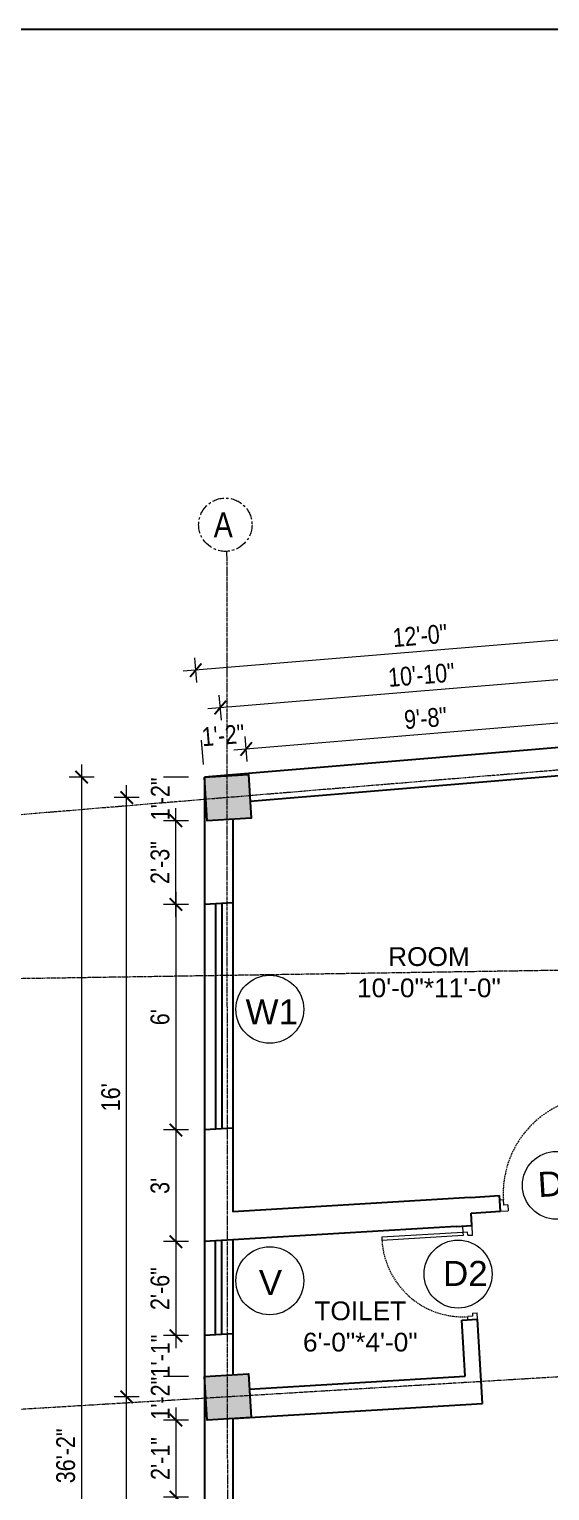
# Model space of a CAD drawing. Header units: inches. Extents: x -10117506 to -5032697, y -6529230 to -3254494.
# Drawn here: x -5049979.3 to -5049812.9, y -3256858.4 to -3256391.1 of the extents above; entities that cross this region are included whole.
import ezdxf

# ---------------------------------------------------------------- set-up
doc = ezdxf.new("R2010")
doc.units = ezdxf.units.IN
doc.header["$LTSCALE"] = 2
doc.header["$MEASUREMENT"] = 0
doc.header["$PDMODE"] = 34
doc.linetypes.add('CENTER', pattern=[2, 1.25, -0.25, 0.25, -0.25])
doc.linetypes.add('HIDDEN', pattern=[0.375, 0.25, -0.125])
doc.layers.get('0').update_dxf_attribs({"linetype": 'CONTINUOUS'})
doc.layers.get('DEFPOINTS').update_dxf_attribs({"color": 141, "linetype": 'CONTINUOUS'})
for name, color, linetype, lineweight in [('Annotate-Lite.w', 177, 'CONTINUOUS', 9), ('Annotations-Bold.w', 177, 'CONTINUOUS', 13), ('DIM 1-100', 4, 'CONTINUOUS', 13), ('Door-Window.w', 4, 'CONTINUOUS', 15), ('TEXT', 181, 'CONTINUOUS', 25)]:
    doc.layers.add(name, color=color, linetype=linetype, lineweight=lineweight)
doc.styles.add('ARAIL', font='ARIALN.TTF')
doc.styles.add('arial.', font='arial.ttf')
doc.styles.add('gaurav', font='arial.ttf')
doc.styles.get("Standard").update_dxf_attribs({"font": 'ARIALN.TTF'})
doc.dimstyles.new('1 by 96', dxfattribs={"dimtxt": 6, "dimasz": 4, "dimexe": 4, "dimexo": 4, "dimgap": 2, "dimtad": 1, "dimdec": 0, "dimzin": 0, "dimdsep": 46, "dimlunit": 4, "dimtxsty": 'Standard', "dimblk": 'ARCHTICK', "dimcen": 0, "dimdle": 4, "dimadec": 0, "dimazin": 0, "dimtfac": 1, "dimtdec": 0, "dimtix": 1, "dimtofl": 0, "dimtmove": 1, "dimatfit": 3, "dimldrblk": 'ARCHTICK', "dimfxl": 4, "dimfxlon": 1, "dimtolj": 1, "dimtzin": 0, "dimlwd": -1, "dimlwe": -1, "dimarcsym": 0})

# ---------------------------------------------------------------- blocks, each defined once
blk = doc.blocks.new('3-0')
at = {"ltscale": 3}
for p, q in [((11063.05, 10097.68), (11065.97, 10099.9)), ((11065.97, 10099.9), (11066.71, 10098.92)), ((11063.05, 10097.68), (11064.53, 10095.73)), ((11065.99, 10096.84), (11064.53, 10095.73)), ((11065.25, 10097.81), (11066.71, 10098.92)), ((11065.99, 10096.84), (11065.25, 10097.81)), ((11085.5, 10074.13), (11110.32, 10092.96)), ((11086.24, 10073.15), (11111.05, 10091.97)), ((11111.05, 10091.97), (11110.32, 10092.96)), ((11084.04, 10073.02), (11082.57, 10071.91)), ((11082.57, 10071.91), (11084.79, 10068.98)), ((11084.04, 10073.02), (11084.78, 10072.04)), ((11084.78, 10072.04), (11086.24, 10073.15)), ((11086.24, 10073.15), (11085.5, 10074.13)), ((11087.72, 10071.2), (11086.24, 10073.15)), ((11084.79, 10068.98), (11087.72, 10071.2))]:
    blk.add_line(p, q, dxfattribs=at)
at = {"layer": 'Door-Window.w', "color": 9, "linetype": 'HIDDEN', "lineweight": 18}
blk.add_arc((11085.5, 10074.13), 31.16, 37.1906, 127.1465, dxfattribs=at)
blk = doc.blocks.new('_ArchTick')
at = {"color": 0, "linetype": 'ByBlock', "const_width": 0.15}
blk.add_lwpolyline([(-0.5, -0.5), (0.5, 0.5)], dxfattribs=at)
blk = doc.blocks.new('*D976')
at = {"layer": 'DEFPOINTS', "color": 0, "ltscale": 0.5, "transparency": 16777216}
for p in [(-5049923.25, -3256670.88), (-5049932.44, -3256743.01), (-5049923.25, -3256743.01)]:
    blk.add_point(p, dxfattribs=at)
at = {"layer": 'DIM 1-100', "color": 0, "ltscale": 0.5, "transparency": 16777216}
for p, q in [((-5049932.44, -3256666.88), (-5049932.44, -3256747.01)), ((-5049928.44, -3256670.88), (-5049936.44, -3256670.88)), ((-5049928.44, -3256743.01), (-5049936.44, -3256743.01))]:
    blk.add_line(p, q, dxfattribs=at)
at = {"layer": 'DIM 1-100', "color": 0, "ltscale": 0.5, "transparency": 16777216, "xscale": 4, "yscale": 4, "zscale": 4}
for p, rotation in [((-5049932.44, -3256670.88), 90), ((-5049932.44, -3256743.01), 270)]:
    blk.add_blockref('_ArchTick', p, dxfattribs=dict(at, rotation=rotation))
at = {"layer": 'DIM 1-100', "color": 0, "ltscale": 0.5, "transparency": 16777216, "insert": (-5049937.5, -3256706.95), "char_height": 6, "attachment_point": 5, "rotation": 90}
blk.add_mtext("\\A1;6'", dxfattribs=at)
blk = doc.blocks.new('*D977')
at = {"layer": 'DEFPOINTS', "color": 0, "ltscale": 0.5, "transparency": 16777216}
for p in [(-5049923.25, -3256743.01), (-5049932.44, -3256778.71), (-5049923.25, -3256778.71)]:
    blk.add_point(p, dxfattribs=at)
at = {"layer": 'DIM 1-100', "color": 0, "ltscale": 0.5, "transparency": 16777216}
for p, q in [((-5049932.44, -3256739.01), (-5049932.44, -3256782.71)), ((-5049928.44, -3256743.01), (-5049936.44, -3256743.01)), ((-5049928.44, -3256778.71), (-5049936.44, -3256778.71))]:
    blk.add_line(p, q, dxfattribs=at)
at = {"layer": 'DIM 1-100', "color": 0, "ltscale": 0.5, "transparency": 16777216, "xscale": 4, "yscale": 4, "zscale": 4}
for p, rotation in [((-5049932.44, -3256743.01), 90), ((-5049932.44, -3256778.71), 270)]:
    blk.add_blockref('_ArchTick', p, dxfattribs=dict(at, rotation=rotation))
at = {"layer": 'DIM 1-100', "color": 0, "ltscale": 0.5, "transparency": 16777216, "insert": (-5049937.5, -3256760.86), "char_height": 6, "attachment_point": 5, "rotation": 90}
blk.add_mtext("\\A1;3'", dxfattribs=at)
blk = doc.blocks.new('*D978')
at = {"layer": 'DEFPOINTS', "color": 0, "ltscale": 0.5, "transparency": 16777216}
for p in [(-5049923.25, -3256778.71), (-5049932.44, -3256808.76), (-5049923.25, -3256808.76)]:
    blk.add_point(p, dxfattribs=at)
at = {"layer": 'DIM 1-100', "color": 0, "ltscale": 0.5, "transparency": 16777216}
for p, q in [((-5049932.44, -3256774.71), (-5049932.44, -3256812.76)), ((-5049928.44, -3256778.71), (-5049936.44, -3256778.71)), ((-5049928.44, -3256808.76), (-5049936.44, -3256808.76))]:
    blk.add_line(p, q, dxfattribs=at)
at = {"layer": 'DIM 1-100', "color": 0, "ltscale": 0.5, "transparency": 16777216, "xscale": 4, "yscale": 4, "zscale": 4}
for p, rotation in [((-5049932.44, -3256778.71), 90), ((-5049932.44, -3256808.76), 270)]:
    blk.add_blockref('_ArchTick', p, dxfattribs=dict(at, rotation=rotation))
at = {"layer": 'DIM 1-100', "color": 0, "ltscale": 0.5, "transparency": 16777216, "insert": (-5049937.5, -3256793.74), "char_height": 6, "attachment_point": 5, "rotation": 90}
blk.add_mtext('\\A1;2\'-6"', dxfattribs=at)
blk = doc.blocks.new('*D979')
at = {"layer": 'DEFPOINTS', "color": 0, "ltscale": 0.5, "transparency": 16777216}
for p in [(-5049923.25, -3256808.76), (-5049932.44, -3256821.79), (-5049923.25, -3256821.79)]:
    blk.add_point(p, dxfattribs=at)
at = {"layer": 'DIM 1-100', "color": 0, "ltscale": 0.5, "transparency": 16777216}
for p, q in [((-5049928.44, -3256808.76), (-5049936.44, -3256808.76)), ((-5049928.44, -3256821.79), (-5049936.44, -3256821.79))]:
    blk.add_line(p, q, dxfattribs=at)
at = {"layer": 'DIM 1-100', "color": 0, "ltscale": 0.5, "transparency": 16777216, "insert": (-5049937.45, -3256815.28), "char_height": 6, "attachment_point": 5, "rotation": 90}
blk.add_mtext('\\A1;1\'-1"', dxfattribs=at)
blk = doc.blocks.new('*D980')
at = {"layer": 'DEFPOINTS', "color": 0, "ltscale": 0.5, "transparency": 16777216}
for p in [(-5049923.25, -3256821.79), (-5049932.44, -3256835.76), (-5049922.41, -3256835.76)]:
    blk.add_point(p, dxfattribs=at)
at = {"layer": 'DIM 1-100', "color": 0, "ltscale": 0.5, "transparency": 16777216}
for p, q in [((-5049928.44, -3256821.79), (-5049936.44, -3256821.79)), ((-5049928.44, -3256835.76), (-5049936.44, -3256835.76))]:
    blk.add_line(p, q, dxfattribs=at)
at = {"layer": 'DIM 1-100', "color": 0, "ltscale": 0.5, "transparency": 16777216, "insert": (-5049937.45, -3256828.77), "char_height": 6, "attachment_point": 5, "rotation": 90}
blk.add_mtext('\\A1;1\'-2"', dxfattribs=at)
blk = doc.blocks.new('*D981')
at = {"layer": 'DEFPOINTS', "color": 0, "ltscale": 0.5, "transparency": 16777216}
for p in [(-5049922.41, -3256835.76), (-5049932.44, -3256860.36), (-5049923.25, -3256860.36)]:
    blk.add_point(p, dxfattribs=at)
at = {"layer": 'DIM 1-100', "color": 0, "ltscale": 0.5, "transparency": 16777216}
for p, q in [((-5049932.44, -3256831.76), (-5049932.44, -3256864.36)), ((-5049928.44, -3256835.76), (-5049936.44, -3256835.76)), ((-5049928.44, -3256860.36), (-5049936.44, -3256860.36))]:
    blk.add_line(p, q, dxfattribs=at)
at = {"layer": 'DIM 1-100', "color": 0, "ltscale": 0.5, "transparency": 16777216, "xscale": 4, "yscale": 4, "zscale": 4}
for p, rotation in [((-5049932.44, -3256835.76), 90), ((-5049932.44, -3256860.36), 270)]:
    blk.add_blockref('_ArchTick', p, dxfattribs=dict(at, rotation=rotation))
at = {"layer": 'DIM 1-100', "color": 0, "ltscale": 0.5, "transparency": 16777216, "insert": (-5049937.45, -3256848.06), "char_height": 6, "attachment_point": 5, "rotation": 90}
blk.add_mtext('\\A1;2\'-1"', dxfattribs=at)
blk = doc.blocks.new('*D982')
at = {"layer": 'DEFPOINTS', "color": 0, "ltscale": 0.5, "transparency": 16777216}
for p in [(-5049923.25, -3256860.36), (-5049932.44, -3256932.49), (-5049923.25, -3256932.49)]:
    blk.add_point(p, dxfattribs=at)
at = {"layer": 'DIM 1-100', "color": 0, "ltscale": 0.5, "transparency": 16777216}
for p, q in [((-5049928.44, -3256860.36), (-5049936.44, -3256860.36)), ((-5049932.44, -3256856.36), (-5049932.44, -3256936.49)), ((-5049928.44, -3256932.49), (-5049936.44, -3256932.49))]:
    blk.add_line(p, q, dxfattribs=at)
at = {"layer": 'DIM 1-100', "color": 0, "ltscale": 0.5, "transparency": 16777216, "xscale": 4, "yscale": 4, "zscale": 4}
for p, rotation in [((-5049932.44, -3256860.36), 90), ((-5049932.44, -3256932.49), 270)]:
    blk.add_blockref('_ArchTick', p, dxfattribs=dict(at, rotation=rotation))
at = {"layer": 'DIM 1-100', "color": 0, "ltscale": 0.5, "transparency": 16777216, "insert": (-5049937.5, -3256896.42), "char_height": 6, "attachment_point": 5, "rotation": 90}
blk.add_mtext("\\A1;6'", dxfattribs=at)
blk = doc.blocks.new('*D987')
at = {"layer": 'DEFPOINTS', "color": 0, "ltscale": 0.5, "transparency": 16777216}
for p in [(-5049932.44, -3256644.15), (-5049922.41, -3256644.15), (-5049923.25, -3256670.88)]:
    blk.add_point(p, dxfattribs=at)
at = {"layer": 'DIM 1-100', "color": 0, "ltscale": 0.5, "transparency": 16777216}
for p, q in [((-5049932.44, -3256674.88), (-5049932.44, -3256640.15)), ((-5049928.44, -3256644.15), (-5049936.44, -3256644.15)), ((-5049928.44, -3256670.88), (-5049936.44, -3256670.88))]:
    blk.add_line(p, q, dxfattribs=at)
at = {"layer": 'DIM 1-100', "color": 0, "ltscale": 0.5, "transparency": 16777216, "xscale": 4, "yscale": 4, "zscale": 4}
for p, rotation in [((-5049932.44, -3256644.15), 90), ((-5049932.44, -3256670.88), 270)]:
    blk.add_blockref('_ArchTick', p, dxfattribs=dict(at, rotation=rotation))
at = {"layer": 'DIM 1-100', "color": 0, "ltscale": 0.5, "transparency": 16777216, "insert": (-5049937.5, -3256657.52), "char_height": 6, "attachment_point": 5, "rotation": 90}
blk.add_mtext('\\A1;2\'-3"', dxfattribs=at)
blk = doc.blocks.new('*D988')
at = {"layer": 'DEFPOINTS', "color": 0, "ltscale": 0.5, "transparency": 16777216}
for p in [(-5049932.44, -3256630.18), (-5049923.25, -3256630.18), (-5049922.41, -3256644.15)]:
    blk.add_point(p, dxfattribs=at)
at = {"layer": 'DIM 1-100', "color": 0, "ltscale": 0.5, "transparency": 16777216}
for p, q in [((-5049928.44, -3256630.18), (-5049936.44, -3256630.18)), ((-5049928.44, -3256644.15), (-5049936.44, -3256644.15))]:
    blk.add_line(p, q, dxfattribs=at)
at = {"layer": 'DIM 1-100', "color": 0, "ltscale": 0.5, "transparency": 16777216, "insert": (-5049937.45, -3256637.16), "char_height": 6, "attachment_point": 5, "rotation": 90}
blk.add_mtext('\\A1;1\'-2"', dxfattribs=at)
blk = doc.blocks.new('*D990')
at = {"layer": 'DEFPOINTS', "color": 0, "ltscale": 0.5, "transparency": 16777216}
for p in [(-5049788.83, -3256597.2), (-5049786.43, -3256625.98), (-5049915.84, -3256636.74)]:
    blk.add_point(p, dxfattribs=at)
at = {"layer": 'DIM 1-100', "color": 0, "ltscale": 0.5, "transparency": 16777216}
for p, q in [((-5049788.5, -3256601.19), (-5049789.16, -3256593.22)), ((-5049922.22, -3256608.29), (-5049784.84, -3256596.87)), ((-5049917.9, -3256611.95), (-5049918.57, -3256603.97))]:
    blk.add_line(p, q, dxfattribs=at)
at = {"layer": 'DIM 1-100', "color": 0, "ltscale": 0.5, "transparency": 16777216, "xscale": 4, "yscale": 4, "zscale": 4}
for p, rotation in [((-5049788.83, -3256597.2), 4.751526984655431), ((-5049918.24, -3256607.96), 184.7515269846554)]:
    blk.add_blockref('_ArchTick', p, dxfattribs=dict(at, rotation=rotation))
at = {"layer": 'DIM 1-100', "color": 0, "ltscale": 0.5, "transparency": 16777216, "insert": (-5049853.95, -3256597.54), "char_height": 6, "attachment_point": 5, "rotation": 4.7515}
blk.add_mtext('\\A1;10\'-10"', dxfattribs=at)
blk = doc.blocks.new('*D992')
at = {"layer": 'DEFPOINTS', "color": 0, "ltscale": 0.5, "transparency": 16777216}
for p in [(-5049909.95, -3256621.21), (-5049793.84, -3256619.42), (-5049909.28, -3256629.33)]:
    blk.add_point(p, dxfattribs=at)
at = {"layer": 'DIM 1-100', "color": 0, "ltscale": 0.5, "transparency": 16777216}
for p, q in [((-5049794.18, -3256615.43), (-5049794.82, -3256607.63)), ((-5049790.51, -3256611.28), (-5049913.94, -3256621.54)), ((-5049909.62, -3256625.2), (-5049910.28, -3256617.22))]:
    blk.add_line(p, q, dxfattribs=at)
at = {"layer": 'DIM 1-100', "color": 0, "ltscale": 0.5, "transparency": 16777216, "xscale": 4, "yscale": 4, "zscale": 4}
for p, rotation in [((-5049794.49, -3256611.61), 4.751526986201986), ((-5049909.95, -3256621.21), 184.751526986202)]:
    blk.add_blockref('_ArchTick', p, dxfattribs=dict(at, rotation=rotation))
at = {"layer": 'DIM 1-100', "color": 0, "ltscale": 0.5, "transparency": 16777216, "insert": (-5049852.64, -3256611.37), "char_height": 6, "attachment_point": 5, "rotation": 4.7515}
blk.add_mtext('\\A1;9\'-8"', dxfattribs=at)
blk = doc.blocks.new('*D993')
at = {"layer": 'DEFPOINTS', "color": 0, "ltscale": 0.5, "transparency": 16777216}
for p in [(-5049923.9, -3256622.37), (-5049923.25, -3256630.18), (-5049909.28, -3256629.33)]:
    blk.add_point(p, dxfattribs=at)
at = {"layer": 'DIM 1-100', "color": 0, "ltscale": 0.5, "transparency": 16777216}
for p, q in [((-5049909.62, -3256625.2), (-5049910.28, -3256617.22)), ((-5049923.58, -3256626.19), (-5049924.23, -3256618.38))]:
    blk.add_line(p, q, dxfattribs=at)
at = {"layer": 'DIM 1-100', "color": 0, "ltscale": 0.5, "transparency": 16777216, "insert": (-5049917.34, -3256616.8), "char_height": 6, "attachment_point": 5, "rotation": 4.7515}
blk.add_mtext('\\A1;1\'-2"', dxfattribs=at)
blk = doc.blocks.new('*D994')
at = {"layer": 'DEFPOINTS', "color": 0, "ltscale": 0.5, "transparency": 16777216}
for p in [(-5049926.09, -3256596.01), (-5049779.08, -3256618.19), (-5049923.25, -3256630.18)]:
    blk.add_point(p, dxfattribs=at)
at = {"layer": 'DIM 1-100', "color": 0, "ltscale": 0.5, "transparency": 16777216}
for p, q in [((-5049781.59, -3256588.01), (-5049782.25, -3256580.04)), ((-5049777.93, -3256583.69), (-5049930.08, -3256596.34)), ((-5049925.76, -3256599.99), (-5049926.42, -3256592.02))]:
    blk.add_line(p, q, dxfattribs=at)
at = {"layer": 'DIM 1-100', "color": 0, "ltscale": 0.5, "transparency": 16777216, "xscale": 4, "yscale": 4, "zscale": 4}
for p, rotation in [((-5049781.92, -3256584.02), 4.751526984927006), ((-5049926.09, -3256596.01), 184.751526984927)]:
    blk.add_blockref('_ArchTick', p, dxfattribs=dict(at, rotation=rotation))
at = {"layer": 'DIM 1-100', "color": 0, "ltscale": 0.5, "transparency": 16777216, "insert": (-5049854.43, -3256584.97), "char_height": 6, "attachment_point": 5, "rotation": 4.7515}
blk.add_mtext('\\A1;12\'-0"', dxfattribs=at)
blk = doc.blocks.new('*D996')
at = {"layer": 'DEFPOINTS', "color": 0, "ltscale": 0.5, "transparency": 16777216}
for p in [(-5049948.19, -3256828.35), (-5049915.84, -3256828.35), (-5049915.84, -3256963.6)]:
    blk.add_point(p, dxfattribs=at)
at = {"layer": 'DIM 1-100', "color": 0, "ltscale": 0.5, "transparency": 16777216}
for p, q in [((-5049948.19, -3256967.6), (-5049948.19, -3256824.35)), ((-5049944.19, -3256828.35), (-5049952.19, -3256828.35)), ((-5049944.19, -3256963.6), (-5049952.19, -3256963.6))]:
    blk.add_line(p, q, dxfattribs=at)
at = {"layer": 'DIM 1-100', "color": 0, "ltscale": 0.5, "transparency": 16777216, "xscale": 4, "yscale": 4, "zscale": 4}
for p, rotation in [((-5049948.19, -3256828.35), 90), ((-5049948.19, -3256963.6), 270)]:
    blk.add_blockref('_ArchTick', p, dxfattribs=dict(at, rotation=rotation))
at = {"layer": 'DIM 1-100', "color": 0, "ltscale": 0.5, "transparency": 16777216, "insert": (-5049953.26, -3256895.98), "char_height": 6, "attachment_point": 5, "rotation": 90}
blk.add_mtext('\\A1;11\'-3"', dxfattribs=at)
blk = doc.blocks.new('*D997')
at = {"layer": 'DEFPOINTS', "color": 0, "ltscale": 0.5, "transparency": 16777216}
for p in [(-5049948.19, -3256636.74), (-5049915.84, -3256636.74), (-5049915.84, -3256828.35)]:
    blk.add_point(p, dxfattribs=at)
at = {"layer": 'DIM 1-100', "color": 0, "ltscale": 0.5, "transparency": 16777216}
for p, q in [((-5049948.19, -3256832.35), (-5049948.19, -3256632.74)), ((-5049944.19, -3256636.74), (-5049952.19, -3256636.74)), ((-5049944.19, -3256828.35), (-5049952.19, -3256828.35))]:
    blk.add_line(p, q, dxfattribs=at)
at = {"layer": 'DIM 1-100', "color": 0, "ltscale": 0.5, "transparency": 16777216, "xscale": 4, "yscale": 4, "zscale": 4}
for p, rotation in [((-5049948.19, -3256636.74), 90), ((-5049948.19, -3256828.35), 270)]:
    blk.add_blockref('_ArchTick', p, dxfattribs=dict(at, rotation=rotation))
at = {"layer": 'DIM 1-100', "color": 0, "ltscale": 0.5, "transparency": 16777216, "insert": (-5049953.26, -3256732.55), "char_height": 6, "attachment_point": 5, "rotation": 90}
blk.add_mtext("\\A1;16'", dxfattribs=at)
blk = doc.blocks.new('*D998')
at = {"layer": 'DEFPOINTS', "color": 0, "ltscale": 0.5, "transparency": 16777216}
for p in [(-5049923.25, -3256630.18), (-5049962.59, -3257064.23), (-5049923.25, -3257064.23)]:
    blk.add_point(p, dxfattribs=at)
at = {"layer": 'DIM 1-100', "color": 0, "ltscale": 0.5, "transparency": 16777216}
for p, q in [((-5049962.59, -3256626.18), (-5049962.59, -3257068.23)), ((-5049958.59, -3256630.18), (-5049966.59, -3256630.18)), ((-5049958.59, -3257064.23), (-5049966.59, -3257064.23))]:
    blk.add_line(p, q, dxfattribs=at)
at = {"layer": 'DIM 1-100', "color": 0, "ltscale": 0.5, "transparency": 16777216, "xscale": 4, "yscale": 4, "zscale": 4}
for p, rotation in [((-5049962.59, -3256630.18), 90), ((-5049962.59, -3257064.23), 270)]:
    blk.add_blockref('_ArchTick', p, dxfattribs=dict(at, rotation=rotation))
at = {"layer": 'DIM 1-100', "color": 0, "ltscale": 0.5, "transparency": 16777216, "insert": (-5049967.65, -3256847.2), "char_height": 6, "attachment_point": 5, "rotation": 90}
blk.add_mtext('\\A1;36\'-2"', dxfattribs=at)

msp = doc.modelspace()

# ---------------------------------------------------------------- hatches: boundary and pattern name
at = {"ltscale": 0.5}
for points in [[(-5049909.28, -3256629.33), (-5049923.25, -3256630.18), (-5049922.41, -3256644.15), (-5049908.43, -3256643.31)], [(-5049909.28, -3256820.94), (-5049923.25, -3256821.79), (-5049922.41, -3256835.76), (-5049908.43, -3256834.92)]]:
    msp.add_hatch(color=1, dxfattribs=at).paths.add_polyline_path(points)

# ---------------------------------------------------------------- linework, layer by layer
for p, q in [((-5049779.08, -3256618.19), (-5049923.25, -3256630.18)), ((-5049923.25, -3256630.18), (-5049923.25, -3257064.23)), ((-5049793.3, -3256628.41), (-5049908.75, -3256638)), ((-5049914.25, -3256643.66), (-5049914.25, -3256769.15)), ((-5049914.25, -3256670.34), (-5049923.25, -3256670.88)), ((-5049919.75, -3256670.67), (-5049919.75, -3256742.8)), ((-5049917.75, -3256670.55), (-5049917.75, -3256742.68)), ((-5049914.25, -3256742.47), (-5049923.25, -3256743.01)), ((-5049838.38, -3256764.57), (-5049914.25, -3256769.15)), ((-5049838.38, -3256764.57), (-5049829.01, -3256764)), ((-5049828.7, -3256768.99), (-5049829.01, -3256764)), ((-5049838.08, -3256769.56), (-5049828.7, -3256768.99)), ((-5049837.84, -3256773.55), (-5049838.08, -3256769.56)), ((-5049842.83, -3256773.85), (-5049914.25, -3256778.17)), ((-5049842.83, -3256773.85), (-5049837.84, -3256773.55)), ((-5049914.25, -3256778.17), (-5049923.25, -3256778.71)), ((-5049919.75, -3256808.55), (-5049919.75, -3256778.5)), ((-5049917.75, -3256808.43), (-5049917.75, -3256778.38)), ((-5049914.25, -3256778.17), (-5049914.25, -3256821.24)), ((-5049841.02, -3256803.8), (-5049836.03, -3256803.49)), ((-5049839.93, -3256821.76), (-5049841.02, -3256803.8)), ((-5049834.4, -3256830.45), (-5049836.03, -3256803.49)), ((-5049914.25, -3256808.22), (-5049923.25, -3256808.76)), ((-5049908.98, -3256825.93), (-5049839.93, -3256821.76)), ((-5049914.25, -3256835.27), (-5049834.4, -3256830.45)), ((-5049914.25, -3256835.27), (-5049914.25, -3256956.49))]:
    msp.add_line(p, q, dxfattribs=at)
for points in [[(-5051055.86, -3256391.09), (-5047761.72, -3256391.09), (-5047761.72, -3257342.55), (-5051055.86, -3257342.55)], [(-5049923.25, -3256630.18), (-5049909.28, -3256629.33), (-5049908.43, -3256643.31), (-5049922.41, -3256644.15)], [(-5049923.25, -3256821.79), (-5049909.28, -3256820.94), (-5049908.43, -3256834.92), (-5049922.41, -3256835.76)]]:
    msp.add_lwpolyline(points, close=True, dxfattribs=at)
at = {"layer": 'Annotate-Lite.w', "ltscale": 0.005}
for centre in [(-5049902.42, -3256704.42), (-5049810.79, -3256760.7), (-5049902.42, -3256791.21), (-5049842.23, -3256789.09)]:
    msp.add_circle(centre, 10.86, dxfattribs=at)
at = {"layer": 'Annotations-Bold.w', "linetype": 'CENTER', "ltscale": 0.3}
for p, q in [((-5049916.21, -3256558.03), (-5049915.78, -3257141.1)), ((-5049606.82, -3256611.07), (-5050029.63, -3256646.18)), ((-5049602.23, -3256688.77), (-5050026.37, -3256695.33)), ((-5049594.96, -3256808.97), (-5050018.22, -3256834.54))]:
    msp.add_line(p, q, dxfattribs=at)
at = {"layer": 'Annotations-Bold.w', "linetype": 'CENTER', "ltscale": 1.5}
msp.add_circle((-5049916.64, -3256549.51), 8.53, dxfattribs=at)

# ---------------------------------------------------------------- block references
at = {"layer": 'Door-Window.w', "linetype": 'ByBlock'}
for p, xscale, yscale, zscale, rotation in [((-5047575.29, -3271573.78), 0.999791003999291, 0.9997910037636757, 0.9997910039624013, 56.2665392409472), ((-5037496.19, -3254942.09), 0.8331589851548311, 0.8331589852459729, 0.8331589850765497, 146.1901973394379)]:
    msp.add_blockref('3-0', p, dxfattribs=dict(at, xscale=xscale, yscale=yscale, zscale=zscale, rotation=rotation))

# ---------------------------------------------------------------- texts
at = {"layer": 'Annotate-Lite.w', "ltscale": 0.005, "char_height": 8, "attachment_point": 1, "style": 'gaurav'}
for s, insert in [('W1', (-5049910.17, -3256701.23)), ('D2', (-5049847.05, -3256784.88)), ('V', (-5049905.94, -3256787.76))]:
    msp.add_mtext_dynamic_manual_height_columns(s, width=8, gutter_width=100, heights=[0], dxfattribs=dict(at, insert=insert))
at = {"layer": 'Annotate-Lite.w', "ltscale": 0.005, "insert": (-5049816.98, -3256756.51), "char_height": 8, "attachment_point": 1, "rotation": 3.4571, "style": 'gaurav'}
msp.add_mtext_dynamic_manual_height_columns('D1', width=8, gutter_width=100, heights=[0], dxfattribs=at)
at = {"layer": 'Annotations-Bold.w', "linetype": 'CENTER', "ltscale": 1.5, "insert": (-5049920.36, -3256545.54), "char_height": 8, "attachment_point": 1, "style": 'ARAIL'}
msp.add_mtext_dynamic_manual_height_columns('A', width=6.5393, gutter_width=100, heights=[0], dxfattribs=at)
at = {"layer": 'TEXT', "lineweight": -2, "char_height": 6, "attachment_point": 5, "style": 'arial.'}
for s, insert in [('ROOM\\P10\'-0"*11\'-0"', (-5049851.55, -3256692.62)), ('TOILET\\P6\'-0"*4\'-0"', (-5049873.49, -3256805.88))]:
    msp.add_mtext_dynamic_manual_height_columns(s, width=45.7314, gutter_width=30, heights=[0], dxfattribs=dict(at, insert=insert))

# ---------------------------------------------------------------- dimensions: what is measured, and where the dimension line sits
at = {"layer": 'DIM 1-100', "ltscale": 0.5}
dim = msp.add_aligned_dim(p1=(-5049779.08, -3256618.19), p2=(-5049923.25, -3256630.18), distance=-34.29, text='12\'-0"', dimstyle='1 by 96', dxfattribs=at)
dim.commit()
dim.dimension.update_dxf_attribs({"geometry": '*D994', "text_midpoint": (-5049854.43, -3256584.97)})
for p1, p2, distance, picture, middle in [((-5049915.84, -3256636.74), (-5049786.43, -3256625.98), 28.88, '*D990', (-5049853.95, -3256597.54)), ((-5049923.25, -3256630.18), (-5049923.25, -3257064.23), -39.33, '*D998', (-5049967.65, -3256847.2))]:
    dim = msp.add_aligned_dim(p1=p1, p2=p2, distance=distance, dimstyle='1 by 96', dxfattribs=at)
    dim.commit()
    dim.dimension.update_dxf_attribs({"geometry": picture, "text_midpoint": middle})
for base, p1, p2, angle, picture, middle in [((-5049909.95, -3256621.21), (-5049793.84, -3256619.42), (-5049909.28, -3256629.33), 184.7515, '*D992', (-5049852.64, -3256611.37)), ((-5049923.9, -3256622.37), (-5049909.28, -3256629.33), (-5049923.25, -3256630.18), 184.7515, '*D993', (-5049917.34, -3256616.8)), ((-5049932.44, -3256630.18), (-5049922.41, -3256644.15), (-5049923.25, -3256630.18), 90, '*D988', (-5049937.45, -3256637.16)), ((-5049948.19, -3256636.74), (-5049915.84, -3256828.35), (-5049915.84, -3256636.74), 270, '*D997', (-5049953.26, -3256732.55)), ((-5049932.44, -3256644.15), (-5049923.25, -3256670.88), (-5049922.41, -3256644.15), 90, '*D987', (-5049937.5, -3256657.52)), ((-5049932.44, -3256743.01), (-5049923.25, -3256670.88), (-5049923.25, -3256743.01), 90, '*D976', (-5049937.5, -3256706.95)), ((-5049932.44, -3256778.71), (-5049923.25, -3256743.01), (-5049923.25, -3256778.71), 90, '*D977', (-5049937.5, -3256760.86)), ((-5049932.44, -3256808.76), (-5049923.25, -3256778.71), (-5049923.25, -3256808.76), 90, '*D978', (-5049937.5, -3256793.74)), ((-5049932.44, -3256821.79), (-5049923.25, -3256808.76), (-5049923.25, -3256821.79), 90, '*D979', (-5049937.45, -3256815.28)), ((-5049932.44, -3256835.76), (-5049923.25, -3256821.79), (-5049922.41, -3256835.76), 90, '*D980', (-5049937.45, -3256828.77)), ((-5049948.19, -3256828.35), (-5049915.84, -3256963.6), (-5049915.84, -3256828.35), 270, '*D996', (-5049953.26, -3256895.98)), ((-5049932.44, -3256860.36), (-5049922.41, -3256835.76), (-5049923.25, -3256860.36), 90, '*D981', (-5049937.45, -3256848.06)), ((-5049932.44, -3256932.49), (-5049923.25, -3256860.36), (-5049923.25, -3256932.49), 90, '*D982', (-5049937.5, -3256896.42))]:
    dim = msp.add_linear_dim(base=base, p1=p1, p2=p2, angle=angle, dimstyle='1 by 96', dxfattribs=at)
    dim.commit()
    dim.dimension.update_dxf_attribs({"geometry": picture, "text_midpoint": middle})

doc.saveas('drawing.dxf')
